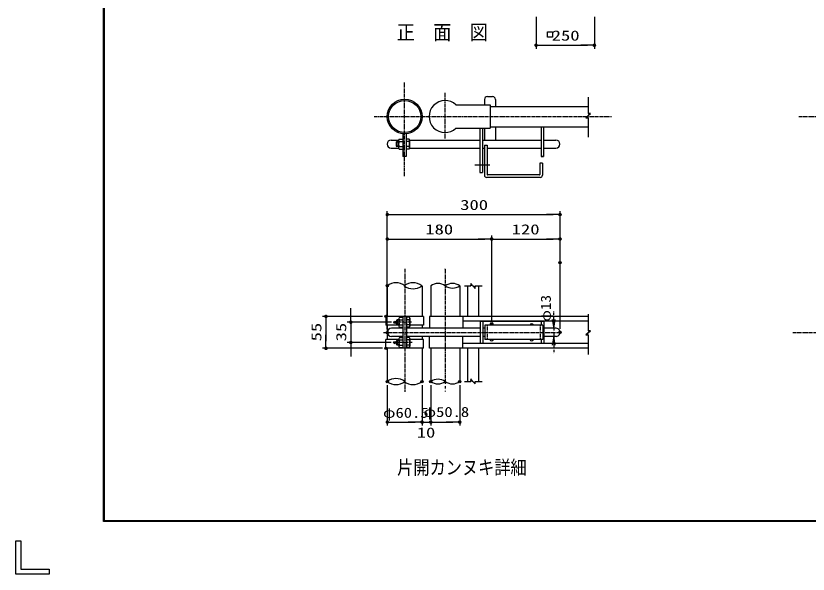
# Model space of a CAD drawing. Units: millimetres, scale not verified, with parts at other scales. Extents: x -4425 to 4425, y -3150 to 3150.
# Drawn here: x -4425 to -1032, y -3150 to -759 of the extents above; entities that cross this region are included whole.
import ezdxf
from ezdxf.enums import TextEntityAlignment as Align

# ---------------------------------------------------------------- set-up
doc = ezdxf.new("R2010")
doc.units = ezdxf.units.MM
doc.header["$LTSCALE"] = 20
doc.header["$PDMODE"] = 32
doc.header["$PDSIZE"] = 10
for name, pattern in [('USER3', [1.125, 0.75, -0.125, 0.125, -0.125]), ('USER4', [0.375, 0.25, -0.125]), ('USER7', [1.01, 0.5, -0.25, 0.01, -0.25])]:
    doc.linetypes.add(name, pattern=pattern)
for name, color, linetype, lineweight in [('0-3_SUNPOU', 1, 'Continuous', 25), ('0-6_0', 4, 'Continuous', 25), ('0-9_1', 7, 'Continuous', 25), ('0-C_EXTCNT-L', 4, 'USER3', 25), ('0-E_WAKU', 7, 'Continuous', 25)]:
    doc.layers.add(name, color=color, linetype=linetype, lineweight=lineweight)
doc.layers.add('0-5_DEFPOINTS', color=7, linetype='Continuous')
doc.styles.add('ＭＳ ゴシック', font='')
doc.styles.get('ＭＳ ゴシック').set_extended_font_data('MS Gothic')

# ---------------------------------------------------------------- blocks, each defined once
blk = doc.blocks.new('M1')
at = {"layer": '0-3_SUNPOU'}
blk.add_line((-5, 0), (-38.58, 0), dxfattribs=at)
for points in [[(0, 0), (-5, 0), (-4.96, 0.63)], [(0, 0), (-4.96, -0.63), (-5, 0)], [(0, 0), (-4.96, 0.63), (-4.84, 1.24)], [(0, 0), (-4.84, -1.24), (-4.96, -0.63)], [(0, 0), (-4.84, 1.24), (-4.65, 1.84)], [(0, 0), (-4.65, -1.84), (-4.84, -1.24)], [(0, 0), (-4.65, 1.84), (-4.38, 2.41)], [(0, 0), (-4.38, -2.41), (-4.65, -1.84)], [(0, 0), (-4.38, 2.41), (-4.05, 2.94)], [(0, 0), (-4.05, -2.94), (-4.38, -2.41)], [(0, 0), (-4.05, 2.94), (-3.64, 3.42)], [(0, 0), (-3.64, -3.42), (-4.05, -2.94)], [(0, 0), (-3.64, 3.42), (-3.19, 3.85)], [(0, 0), (-3.19, -3.85), (-3.64, -3.42)], [(0, 0), (-3.19, 3.85), (-2.68, 4.22)], [(0, 0), (-2.68, -4.22), (-3.19, -3.85)], [(0, 0), (-2.68, 4.22), (-2.13, 4.52)], [(0, 0), (-2.13, -4.52), (-2.68, -4.22)], [(0, 0), (-2.13, 4.52), (-1.55, 4.76)], [(0, 0), (-1.55, -4.76), (-2.13, -4.52)], [(0, 0), (-1.55, 4.76), (-0.94, 4.91)], [(0, 0), (-0.94, -4.91), (-1.55, -4.76)], [(0, 0), (-0.94, 4.91), (-0.31, 4.99)], [(0, 0), (-0.31, -4.99), (-0.94, -4.91)], [(0, 0), (-0.31, 4.99), (0.31, 4.99)], [(0, 0), (0.31, -4.99), (-0.31, -4.99)], [(0, 0), (0.31, 4.99), (0.94, 4.91)], [(0, 0), (0.94, 4.91), (1.55, 4.76)], [(0, 0), (1.55, 4.76), (2.13, 4.52)], [(0, 0), (2.13, 4.52), (2.68, 4.22)], [(0, 0), (2.68, 4.22), (3.19, 3.85)], [(0, 0), (3.19, 3.85), (3.64, 3.42)], [(0, 0), (3.64, 3.42), (4.05, 2.94)], [(0, 0), (4.05, 2.94), (4.38, 2.41)], [(0, 0), (4.38, 2.41), (4.65, 1.84)], [(0, 0), (4.65, 1.84), (4.84, 1.24)], [(0, 0), (4.84, 1.24), (4.96, 0.63)], [(0, 0), (4.96, 0.63), (5, 0)], [(0, 0), (0.94, -4.91), (0.31, -4.99)], [(0, 0), (1.55, -4.76), (0.94, -4.91)], [(0, 0), (2.13, -4.52), (1.55, -4.76)], [(0, 0), (2.68, -4.22), (2.13, -4.52)], [(0, 0), (3.19, -3.85), (2.68, -4.22)], [(0, 0), (3.64, -3.42), (3.19, -3.85)], [(0, 0), (4.05, -2.94), (3.64, -3.42)], [(0, 0), (4.38, -2.41), (4.05, -2.94)], [(0, 0), (4.65, -1.84), (4.38, -2.41)], [(0, 0), (4.84, -1.24), (4.65, -1.84)], [(0, 0), (4.96, -0.63), (4.84, -1.24)], [(0, 0), (5, 0), (4.96, -0.63)]]:
    blk.add_solid(points, dxfattribs=at)
blk = doc.blocks.new('DARROWS')
at = {"layer": '0-6_0', "color": 2}
blk.add_line((0, 0), (-19.98, 0), dxfattribs=at)
blk.add_lwpolyline([(-20, -3.33), (0, 0), (-20, 3.33)], dxfattribs=at)

msp = doc.modelspace()

# ---------------------------------------------------------------- linework, layer by layer
at = {"layer": '0-3_SUNPOU'}
for p, q in [((-2197.13, -762.7), (-2197.13, -899.67)), ((-1947.13, -762.7), (-1947.13, -899.67)), ((-2167.13, -884.67), (-1977.13, -884.67)), ((-2990.39, -2040.86), (-2990.39, -2010.86)), ((-2854.87, -2046.03), (-3111.68, -2046.03)), ((-3096.68, -2076.03), (-3096.68, -2152.61)), ((-2816.56, -2070.86), (-3005.39, -2070.86)), ((-2990.39, -2070.86), (-2990.39, -2157.78)), ((-2817.22, -2157.78), (-3005.39, -2157.78)), ((-2854.87, -2182.61), (-3111.68, -2182.61)), ((-2990.39, -2187.78), (-2990.39, -2217.78)), ((-2834.16, -2339.96), (-2834.16, -2513.84)), ((-2685.15, -2339.96), (-2685.15, -2513.84)), ((-2685.15, -2341.11), (-2685.15, -2513.84)), ((-2647.9, -2339.96), (-2647.9, -2513.84)), ((-2647.9, -2341.11), (-2647.9, -2513.84)), ((-2523.73, -2341.11), (-2523.73, -2513.84)), ((-2804.16, -2498.84), (-2715.15, -2498.84)), ((-2715.15, -2498.84), (-2745.15, -2498.84)), ((-2685.15, -2498.84), (-2647.9, -2498.84)), ((-2617.9, -2498.84), (-2587.9, -2498.84)), ((-2617.9, -2498.84), (-2553.73, -2498.84))]:
    msp.add_line(p, q, dxfattribs=at)
at = {"layer": '0-3_SUNPOU', "color": 3}
msp.add_lwpolyline([(-2148.48, -850.32), (-2148.48, -827.82), (-2125.98, -827.82), (-2125.98, -850.32)], close=True, dxfattribs=at)
at = {"layer": '0-5_DEFPOINTS'}
for p in [(-1947.13, -884.67), (-2094.09, -1609.89), (-2387.14, -1714.62), (-2094.09, -1714.62), (-2094.09, -1816.06), (-2834.16, -1914.76), (-2839.87, -2046.03), (-2801.56, -2070.86), (-2387.14, -2077.69), (-2834.16, -2115.57), (-2094.09, -2114.32), (-2990.39, -2157.78), (-2802.22, -2157.78), (-3096.68, -2182.61), (-2839.87, -2182.61), (-2834.16, -2324.96), (-2685.15, -2324.96), (-2685.15, -2326.11), (-2647.9, -2324.96), (-2647.9, -2326.11), (-2523.73, -2326.11), (-2685.15, -2498.84), (-2647.9, -2498.84), (-2523.73, -2498.84)]:
    msp.add_point(p, dxfattribs=at)
at = {"layer": '0-6_0'}
for p, q in [((-1974.06, -1106.88), (-1974.06, -1177.32)), ((-1974.06, -1186.36), (-1984.46, -1195.4)), ((-1974.06, -1177.32), (-1970.1, -1177.32)), ((-1963.67, -1177.32), (-1974.06, -1177.32)), ((-1974.06, -1186.36), (-1963.67, -1177.32)), ((-1974.06, -1195.4), (-1974.06, -1278.51)), ((-2503.48, -1915.67), (-2476.27, -1915.67)), ((-2467.23, -1915.67), (-2458.18, -1926.07)), ((-2458.18, -1915.67), (-2428.19, -1915.67)), ((-2458.18, -1915.67), (-2458.18, -1919.63)), ((-2458.18, -1926.07), (-2458.18, -1915.67)), ((-1974.06, -2036.97), (-1974.06, -2107.4)), ((-1974.06, -2116.44), (-1984.46, -2125.49)), ((-1974.06, -2125.49), (-1978.02, -2125.49)), ((-1974.06, -2116.44), (-1963.67, -2107.4)), ((-2503.48, -2324.3), (-2476.27, -2324.3)), ((-2476.27, -2313.9), (-2476.27, -2324.3)), ((-2467.23, -2324.3), (-2476.27, -2313.9)), ((-2476.27, -2324.3), (-2476.27, -2320.34)), ((-2467.23, -2324.3), (-2458.18, -2334.69)), ((-2458.18, -2324.3), (-2458.18, -2328.25)), ((-2458.18, -2324.3), (-2428.19, -2324.3)), ((-2458.18, -2334.69), (-2458.18, -2324.3))]:
    msp.add_line(p, q, dxfattribs=at)
at = {"layer": '0-6_0', "color": 7}
for p, q in [((-2782.81, -1286.47), (-2768.11, -1286.47)), ((-2768.11, -1286.47), (-2768.11, -1329.79)), ((-2753.2, -1286.47), (-2753.2, -1329.79)), ((-2741.17, -1286.47), (-2753.2, -1286.47)), ((-2792.79, -1297.43), (-2796, -1299.24)), ((-2796, -1299.24), (-2796, -1317.02)), ((-2785.49, -1299.24), (-2796, -1299.24)), ((-2785.49, -1317.02), (-2796, -1317.02)), ((-2796, -1317.02), (-2792.79, -1318.83)), ((-2785.49, -1297.43), (-2792.79, -1297.43)), ((-2792.79, -1297.43), (-2792.79, -1318.83)), ((-2785.49, -1318.83), (-2792.79, -1318.83)), ((-2785.49, -1291.46), (-2785.49, -1324.48)), ((-2782.81, -1297.3), (-2768.11, -1297.3)), ((-2782.81, -1318.96), (-2768.11, -1318.96)), ((-2741.17, -1297.3), (-2753.2, -1297.3)), ((-2741.17, -1318.96), (-2753.2, -1318.96)), ((-2738.5, -1291.46), (-2738.5, -1324.48)), ((-2782.81, -1329.79), (-2768.11, -1329.79)), ((-2741.17, -1329.79), (-2753.2, -1329.79)), ((-2784.49, -2061.97), (-2794.99, -2061.97)), ((-2784.49, -2060.16), (-2791.78, -2060.16)), ((-2791.78, -2060.16), (-2791.78, -2081.56)), ((-2784.49, -2054.19), (-2784.49, -2087.21)), ((-2781.81, -2049.2), (-2767.1, -2049.2)), ((-2781.81, -2060.03), (-2767.1, -2060.03)), ((-2767.1, -2049.2), (-2767.1, -2092.52)), ((-2740.17, -2049.2), (-2752.2, -2049.2)), ((-2752.2, -2049.2), (-2752.2, -2092.52)), ((-2740.17, -2060.03), (-2752.2, -2060.03)), ((-2737.49, -2054.19), (-2737.49, -2087.21)), ((-2784.49, -2079.75), (-2794.99, -2079.75)), ((-2784.49, -2081.56), (-2791.78, -2081.56)), ((-2781.81, -2081.69), (-2767.1, -2081.69)), ((-2781.81, -2092.52), (-2767.1, -2092.52)), ((-2740.17, -2081.69), (-2752.2, -2081.69)), ((-2740.17, -2092.52), (-2752.2, -2092.52)), ((-2781.81, -2136.12), (-2767.1, -2136.12)), ((-2767.1, -2136.12), (-2767.1, -2179.44)), ((-2752.2, -2136.12), (-2752.2, -2179.44)), ((-2740.17, -2136.12), (-2752.2, -2136.12)), ((-2791.78, -2147.08), (-2794.99, -2148.89)), ((-2794.99, -2148.89), (-2794.99, -2166.67)), ((-2784.49, -2148.89), (-2794.99, -2148.89)), ((-2794.99, -2166.67), (-2791.78, -2168.48)), ((-2784.49, -2166.67), (-2794.99, -2166.67)), ((-2791.78, -2147.08), (-2791.78, -2168.48)), ((-2784.49, -2147.08), (-2791.78, -2147.08)), ((-2784.49, -2168.48), (-2791.78, -2168.48)), ((-2784.49, -2141.11), (-2784.49, -2174.13)), ((-2781.81, -2146.95), (-2767.1, -2146.95)), ((-2781.81, -2168.61), (-2767.1, -2168.61)), ((-2740.17, -2146.95), (-2752.2, -2146.95)), ((-2740.17, -2168.61), (-2752.2, -2168.61)), ((-2737.49, -2141.11), (-2737.49, -2174.13)), ((-2781.81, -2179.44), (-2767.1, -2179.44)), ((-2740.17, -2179.44), (-2752.2, -2179.44))]:
    msp.add_line(p, q, dxfattribs=at)
at = {"layer": '0-6_0', "color": 1}
for p, q in [((-2834.16, -2100.57), (-2834.16, -1594.89)), ((-2804.16, -1609.89), (-2124.09, -1609.89)), ((-2094.09, -2099.32), (-2094.09, -1594.89)), ((-2834.16, -2090.74), (-2834.16, -1666.8)), ((-2834.16, -1899.76), (-2834.16, -1699.62)), ((-2804.16, -1714.62), (-2417.14, -1714.62)), ((-2387.14, -2062.69), (-2387.14, -1699.62)), ((-2387.14, -2062.69), (-2387.14, -1699.62)), ((-2357.14, -1714.62), (-2124.09, -1714.62)), ((-2094.09, -1801.06), (-2094.09, -1699.62))]:
    msp.add_line(p, q, dxfattribs=at)
at = {"layer": '0-6_0', "color": 2, "linetype": 'USER7'}
for p, q in [((-2121.51, -2059.68), (-2121.51, -2022.43)), ((-2121.51, -2096.94), (-2121.51, -2131.7)), ((-2121.51, -2168.96), (-2121.51, -2206.21))]:
    msp.add_line(p, q, dxfattribs=at)
at = {"layer": '0-6_0'}
for points in [[(-1984.46, -1195.4), (-1974.06, -1195.4), (-1978.02, -1195.4)], [(-2467.23, -1915.67), (-2476.27, -1905.28), (-2476.27, -1915.67), (-2476.27, -1911.71)], [(-1984.46, -2125.49), (-1974.06, -2125.49), (-1974.06, -2208.59)], [(-1963.67, -2107.4), (-1974.06, -2107.4), (-1970.1, -2107.4)]]:
    msp.add_lwpolyline(points, dxfattribs=at)
at = {"layer": '0-6_0', "color": 7}
msp.add_lwpolyline([(-2791.78, -2060.16), (-2794.99, -2061.97), (-2794.99, -2079.75), (-2791.78, -2081.56)], dxfattribs=at)
for centre, radius, start, end in [((-2778.7, -1291.88), 6.8, 127.21089, 232.78911), ((-2745.28, -1291.88), 6.8, 307.21089, 52.78911), ((-2762.22, -1308.13), 23.27, 152.26063, 207.73937), ((-2778.67, -1324.38), 6.82, 127.42505, 232.57495), ((-2761.77, -1308.13), 23.27, 332.26063, 27.73937), ((-2745.31, -1324.38), 6.82, 307.42505, 52.57495), ((-2777.7, -2054.61), 6.8, 127.21089, 232.78911), ((-2761.22, -2070.86), 23.27, 152.26063, 207.73937), ((-2744.28, -2054.61), 6.8, 307.21089, 52.78911), ((-2760.76, -2070.86), 23.27, 332.26063, 27.73937), ((-2777.67, -2087.11), 6.82, 127.42505, 232.57495), ((-2744.31, -2087.11), 6.82, 307.42505, 52.57495), ((-2777.7, -2141.53), 6.8, 127.21089, 232.78911), ((-2744.28, -2141.53), 6.8, 307.21089, 52.78911), ((-2761.22, -2157.78), 23.27, 152.26063, 207.73937), ((-2777.67, -2174.03), 6.82, 127.42505, 232.57495), ((-2744.31, -2174.03), 6.82, 307.42505, 52.57495), ((-2760.76, -2157.78), 23.27, 332.26063, 27.73937)]:
    msp.add_arc(centre, radius, start, end, dxfattribs=at)
at = {"layer": '0-6_0'}
for centre, radius, start, end in [((-2796.93, -1961.42), 59.7, 51.41343, 128.58657), ((-2724, -1961.42), 59.7, 51.41343, 128.58657), ((-2724, -1868.1), 59.7, 231.41343, 308.58657), ((-2616.86, -1959.24), 54.25, 55.09271, 124.90735), ((-2555.03, -1959.24), 54.25, 55.09271, 124.90735), ((-2555.03, -1870.27), 54.25, 235.09265, 304.90729), ((-2796.93, -2371.63), 59.7, 51.41343, 128.58657), ((-2796.93, -2278.3), 59.7, 231.41343, 308.58657), ((-2724, -2278.3), 59.7, 231.41343, 308.58657), ((-2616.86, -2369.45), 54.25, 55.09247, 124.90735), ((-2616.86, -2280.48), 54.25, 235.09289, 304.90753), ((-2555.03, -2280.48), 54.25, 235.09265, 305.23481)]:
    msp.add_arc(centre, radius, start, end, dxfattribs=at)
at = {"layer": '0-9_1'}
for p, q in [((-2417.94, -1116.91), (-2417.94, -1140.5)), ((-2405.52, -1104.49), (-2383.17, -1104.49)), ((-2370.75, -1116.91), (-2370.75, -1146.71)), ((-2539.94, -1140.5), (-2393.11, -1140.5)), ((-2393.11, -1140.5), (-2393.11, -1239.84)), ((-2393.11, -1146.71), (-1974.06, -1146.71)), ((-2539.94, -1239.84), (-2393.11, -1239.84)), ((-2437.81, -1239.84), (-2437.81, -1429.82)), ((-2426.63, -1239.84), (-2426.63, -1429.82)), ((-2417.94, -1239.84), (-2417.94, -1290.75)), ((-2393.11, -1233.63), (-1974.06, -1233.63)), ((-2370.75, -1233.63), (-2370.75, -1290.75)), ((-2175.8, -1233.63), (-2175.8, -1361.53)), ((-2164.63, -1233.63), (-2164.63, -1361.53)), ((-2768.11, -1264.19), (-2768.11, -1361.53)), ((-2753.21, -1264.39), (-2753.2, -1361.53)), ((-2817.78, -1290.75), (-2785.41, -1290.75)), ((-2738.58, -1290.75), (-2437.81, -1290.75)), ((-2426.63, -1290.75), (-2175.8, -1290.75)), ((-2417.94, -1313.1), (-2417.94, -1441.29)), ((-2417.94, -1313.1), (-2406.76, -1313.1)), ((-2406.76, -1313.1), (-2406.76, -1438.8)), ((-2817.78, -1325.51), (-2785.39, -1325.51)), ((-2738.59, -1325.51), (-2437.81, -1325.51)), ((-2426.63, -1325.51), (-2417.94, -1325.51)), ((-2406.76, -1325.51), (-2175.8, -1325.52)), ((-2753.2, -1361.53), (-2768.11, -1361.53)), ((-2180.77, -1389.13), (-2180.77, -1438.8)), ((-2169.6, -1389.13), (-2180.77, -1389.13)), ((-2169.6, -1389.13), (-2169.6, -1441.29)), ((-2394.86, -1399.07), (-2458.65, -1399.07)), ((-2437.81, -1429.82), (-2426.63, -1429.82)), ((-2179.53, -1451.22), (-2408.01, -1451.22)), ((-2182.01, -1440.04), (-2405.52, -1440.04)), ((-2834.16, -1914.76), (-2834.16, -2046.03)), ((-2685.15, -1914.76), (-2685.15, -2046.03)), ((-2647.9, -1914.76), (-2647.9, -2046.03)), ((-2523.73, -1914.76), (-2523.73, -2046.03)), ((-2490.2, -1915.67), (-2490.2, -2046.03)), ((-2443.02, -1915.67), (-2443.02, -2046.03)), ((-2679.44, -2046.03), (-2839.87, -2046.03)), ((-2839.87, -2046.03), (-2839.87, -2083.28)), ((-2767.1, -2046.03), (-2767.1, -2182.61)), ((-2752.2, -2046.03), (-2752.2, -2182.61)), ((-2679.44, -2046.03), (-2679.44, -2083.28)), ((-2511.31, -2046.03), (-2653.61, -2046.03)), ((-2653.61, -2046.03), (-2653.61, -2096.94)), ((-1974.06, -2046.03), (-2511.31, -2046.03)), ((-2511.31, -2046.03), (-2511.31, -2096.94)), ((-1974.06, -2065.89), (-2511.31, -2065.89)), ((-2436.81, -2067.13), (-2436.81, -2161.51)), ((-2163.63, -2067.13), (-2436.81, -2067.13)), ((-2425.63, -2067.13), (-2425.63, -2161.51)), ((-2174.8, -2067.13), (-2174.8, -2083.28)), ((-2163.63, -2067.13), (-2163.63, -2161.51)), ((-2784.49, -2083.28), (-2839.87, -2083.28)), ((-2784.49, -2083.28), (-2839.87, -2083.28)), ((-2834.16, -2083.28), (-2834.16, -2145.36)), ((-2767.1, -2096.94), (-2816.77, -2096.94)), ((-2436.81, -2096.94), (-2752.2, -2096.94)), ((-2679.44, -2083.28), (-2737.49, -2083.28)), ((-2679.44, -2083.28), (-2737.49, -2083.28)), ((-2685.15, -2083.28), (-2685.15, -2096.94)), ((-2416.94, -2096.94), (-2424.39, -2096.94)), ((-2416.94, -2083.28), (-2416.94, -2145.36)), ((-2168.59, -2083.28), (-2416.94, -2083.28)), ((-2168.59, -2083.28), (-2168.59, -2145.36)), ((-2111.47, -2096.94), (-2163.63, -2096.94)), ((-2767.1, -2131.7), (-2816.77, -2131.7)), ((-2436.81, -2131.7), (-2752.2, -2131.7)), ((-2685.15, -2131.7), (-2685.15, -2145.36)), ((-2653.61, -2182.62), (-2653.61, -2131.7)), ((-2511.31, -2182.62), (-2511.31, -2131.7)), ((-2416.94, -2131.7), (-2424.39, -2131.7)), ((-2111.47, -2131.7), (-2163.63, -2131.7)), ((-2839.87, -2182.61), (-2839.87, -2145.36)), ((-2784.49, -2145.36), (-2839.87, -2145.36)), ((-2679.44, -2145.36), (-2737.49, -2145.36)), ((-2679.44, -2182.61), (-2679.44, -2145.36)), ((-1974.06, -2162.75), (-2511.31, -2162.75)), ((-2163.63, -2161.51), (-2436.81, -2161.51)), ((-2168.59, -2145.36), (-2416.94, -2145.36)), ((-2174.8, -2145.36), (-2174.8, -2161.51)), ((-2679.44, -2182.61), (-2839.87, -2182.61)), ((-2834.16, -2182.61), (-2834.16, -2326.11)), ((-2685.15, -2182.61), (-2685.15, -2326.11)), ((-2511.31, -2182.62), (-2653.61, -2182.62)), ((-2647.9, -2182.62), (-2647.9, -2326.11)), ((-2523.73, -2182.62), (-2523.73, -2326.11)), ((-1974.06, -2182.62), (-2511.31, -2182.62)), ((-2490.2, -2182.62), (-2490.2, -2324.3)), ((-2443.02, -2182.62), (-2443.02, -2324.3))]:
    msp.add_line(p, q, dxfattribs=at)
at = {"layer": '0-9_1', "color": 4, "linetype": 'USER7'}
for p, q in [((-2586.07, -1844.32), (-2586.07, -1841.93)), ((-2586.07, -1844.32), (-2585.87, -1844.32)), ((-2585.81, -2324.96), (-2585.81, -2368.3))]:
    msp.add_line(p, q, dxfattribs=at)
at = {"layer": '0-9_1', "linetype": 'USER4'}
for p, q in [((-2405.82, -2083.28), (-2405.82, -2145.36)), ((-2179.82, -2083.28), (-2179.82, -2145.36))]:
    msp.add_line(p, q, dxfattribs=at)
at = {"layer": '0-9_1'}
for points in [[(-2164.63, -1290.75), (-2149.73, -1290.75), (-2112.48, -1290.75)], [(-2164.63, -1325.52), (-2149.73, -1325.52), (-2112.48, -1325.51)], [(-2175.8, -1361.53), (-2164.63, -1361.53), (-2175.8, -1361.53)]]:
    msp.add_lwpolyline(points, dxfattribs=at)
for radius in [74.5, 68.79]:
    msp.add_circle((-2759.69, -1190.17), radius, dxfattribs=at)
for centre, radius, start, end in [((-2405.52, -1116.91), 12.42, 90, 180), ((-2383.17, -1116.91), 12.42, 0, 90), ((-2586.82, -1190.17), 68.3, 46.65803, 313.34122), ((-2817.78, -1308.13), 17.38, 90, 270), ((-2112.48, -1308.13), 17.38, 270, 90), ((-2408.01, -1441.29), 9.93, 180, 270), ((-2405.52, -1438.8), 1.24, 180, 270), ((-2182.01, -1438.8), 1.24, 270, 0), ((-2179.53, -1441.29), 9.93, 270, 0), ((-2816.77, -2114.32), 17.38, 90, 270), ((-2387.14, -2085.14), 7.45, 14.47751, 165.52249), ((-2215.78, -2085.14), 7.45, 14.47751, 165.52249), ((-2111.47, -2114.32), 17.38, 270, 90.00058), ((-2387.14, -2143.5), 7.45, 194.47751, 345.52249), ((-2215.78, -2143.5), 7.45, 194.47751, 345.52249)]:
    msp.add_arc(centre, radius, start, end, dxfattribs=at)
at = {"layer": '0-C_EXTCNT-L'}
for p, q in [((-2760.66, -1445.18), (-2760.66, -1044.04)), ((-2586.07, -1283.88), (-2586.07, -1088.32)), ((-2890.68, -1190.17), (-1873.8, -1190.17)), ((-1072.28, -1190.17), (790.43, -1190.17)), ((-2759.69, -1842.82), (-2759.69, -2369)), ((-2586.07, -1844.32), (-2585.81, -2324.96)), ((-2730.09, -2070.86), (-2801.56, -2070.86)), ((-2850.57, -2114.32), (-2086.37, -2114.32)), ((-1097.93, -2114.32), (820.88, -2114.32)), ((-2727.53, -2157.78), (-2802.22, -2157.78))]:
    msp.add_line(p, q, dxfattribs=at)
at = {"layer": '0-E_WAKU'}
for p, q in [((-4047.88, -2922.76), (-4047.88, 2923.24)), ((-4403.4, -3006.51), (-4403.4, -3128.27)), ((-4281.63, -3149.76), (-4424.88, -3149.76))]:
    msp.add_line(p, q, dxfattribs=at)
msp.add_lwpolyline([(-4049.88, 2925.24), (4200.12, 2925.24), (4200.12, -2924.76), (-4049.88, -2924.76)], close=True, dxfattribs=at)
for points in [[(4198.12, 2923.24), (4198.12, -2922.76), (-4047.88, -2922.76)], [(4196.12, 2921.24), (4196.12, -2920.76), (-4045.88, -2920.76)], [(-4045.88, -2920.76), (-4045.88, 2921.24), (4196.12, 2921.24)], [(-4424.88, -3149.76), (-4424.88, -3006.51), (-4403.4, -3006.51)], [(-4403.4, -3128.27), (-4281.63, -3128.27), (-4281.63, -3149.76)]]:
    msp.add_lwpolyline(points, dxfattribs=at)

# ---------------------------------------------------------------- block references
at = {"layer": '0-3_SUNPOU', "xscale": 1.5, "yscale": 1.5}
for p, rotation in [((-2197.13, -884.67), 180), ((-2990.39, -2070.86), 270), ((-3096.68, -2046.03), 90), ((-3096.68, -2182.61), 270), ((-2990.39, -2157.78), 90), ((-2834.16, -2498.84), 180), ((-2647.9, -2498.84), 180), ((-2647.9, -2498.84), 180)]:
    msp.add_blockref('M1', p, dxfattribs=dict(at, rotation=rotation))
for p in [(-1947.13, -884.67), (-2685.15, -2498.84), (-2685.15, -2498.84), (-2523.73, -2498.84)]:
    msp.add_blockref('M1', p, dxfattribs=at)
at = {"layer": '0-6_0'}
for name, p, xscale, yscale, rotation in [('M1', (-2834.16, -1609.89), 1.5, 1.5, 180), ('M1', (-2834.16, -1714.62), 1.5, 1.5, 180), ('M1', (-2387.14, -1714.62), 1.5, 1.5, 180), ('DARROWS', (-2121.51, -2096.94), 1.862583, 1.862583, 270), ('DARROWS', (-2121.51, -2131.7), 1.862583, 1.862583, 90)]:
    msp.add_blockref(name, p, dxfattribs=dict(at, xscale=xscale, yscale=yscale, rotation=rotation))
at = {"layer": '0-6_0', "xscale": 1.5, "yscale": 1.5}
for p in [(-2094.09, -1609.89), (-2387.14, -1714.62), (-2094.09, -1714.62)]:
    msp.add_blockref('M1', p, dxfattribs=at)

# ---------------------------------------------------------------- texts
at = {"layer": '0-3_SUNPOU', "color": 3, "style": 'ＭＳ ゴシック'}
for s, width, p in [('250', 1.35, (-2129.99, -877.99)), ('φ60.5', 1.2, (-2852.61, -2493.17)), ('φ50.8', 1.2, (-2678.77, -2489.78)), ('10', 1.35, (-2707.99, -2578.05))]:
    msp.add_text(s, height=43.3, dxfattribs=dict(at, width=width)).set_placement(p, align=Align.BOTTOM_LEFT)
at = {"layer": '0-3_SUNPOU', "color": 3, "style": 'ＭＳ ゴシック', "width": 1.35}
for s, p in [('55', (-3103.36, -2152.89)), ('35', (-2997.07, -2152.89))]:
    msp.add_text(s, height=43.3, rotation=90, dxfattribs=at).set_placement(p, align=Align.BOTTOM_LEFT)
at = {"layer": '0-6_0', "color": 3, "style": 'ＭＳ ゴシック', "width": 1.35}
for s, p in [('300', (-2521.98, -1603.21)), ('180', (-2671.4, -1707.94)), ('120', (-2301.36, -1707.94))]:
    msp.add_text(s, height=43.3, dxfattribs=at).set_placement(p, align=Align.BOTTOM_LEFT)
at = {"layer": '0-6_0', "color": 3, "style": 'ＭＳ ゴシック', "width": 1.1}
msp.add_text('φ13', height=43.3, rotation=90, dxfattribs=at).set_placement((-2120.78, -2068.19), align=Align.BOTTOM_LEFT)
at = {"layer": '0-9_1', "color": 4, "style": 'ＭＳ ゴシック'}
for s, height, width, p in [('正\u3000面\u3000図', 63.67, 0.9, (-2794, -880.37)), ('片開カンヌキ詳細', 59.8, 0.85, (-2791.89, -2740.45))]:
    msp.add_text(s, height=height, dxfattribs=dict(at, width=width)).set_placement(p, align=Align.BOTTOM_LEFT)

doc.saveas('drawing.dxf')
